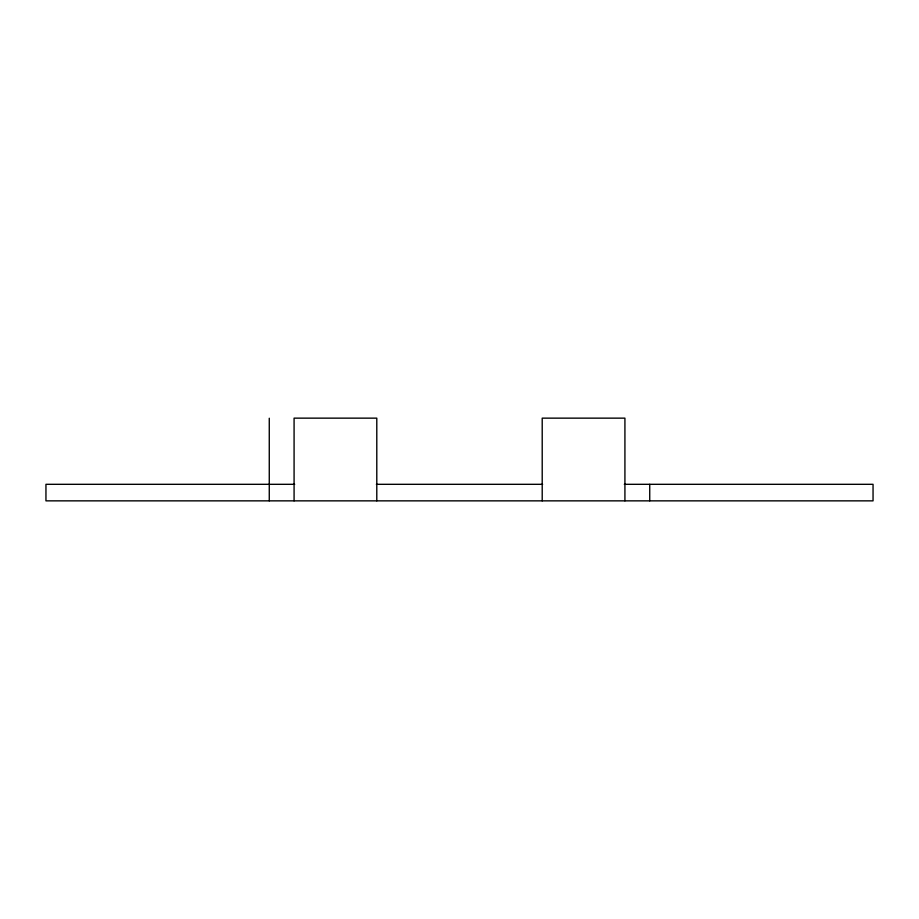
<?xml version="1.0" encoding="UTF-8"?>
<svg xmlns="http://www.w3.org/2000/svg" width="919" height="919" viewBox="0 0 919 919"><rect width="100%" height="100%" fill="white"/><g stroke="black" fill="none" stroke-linecap="round" stroke-linejoin="round"><path stroke-width="1.38" d="M294.689 484.313L45.95 484.313L45.95 500.855L873.05 500.855L873.05 484.313L624.311 484.313M376.376 484.313L542.624 484.313M649.733 484.313L649.733 500.855M624.92 500.855L624.92 418.145L542.21 418.145L542.21 500.855M376.79 500.855L376.79 418.145L294.08 418.145L294.08 500.855M269.267 418.225L269.267 500.855"/></g></svg>
